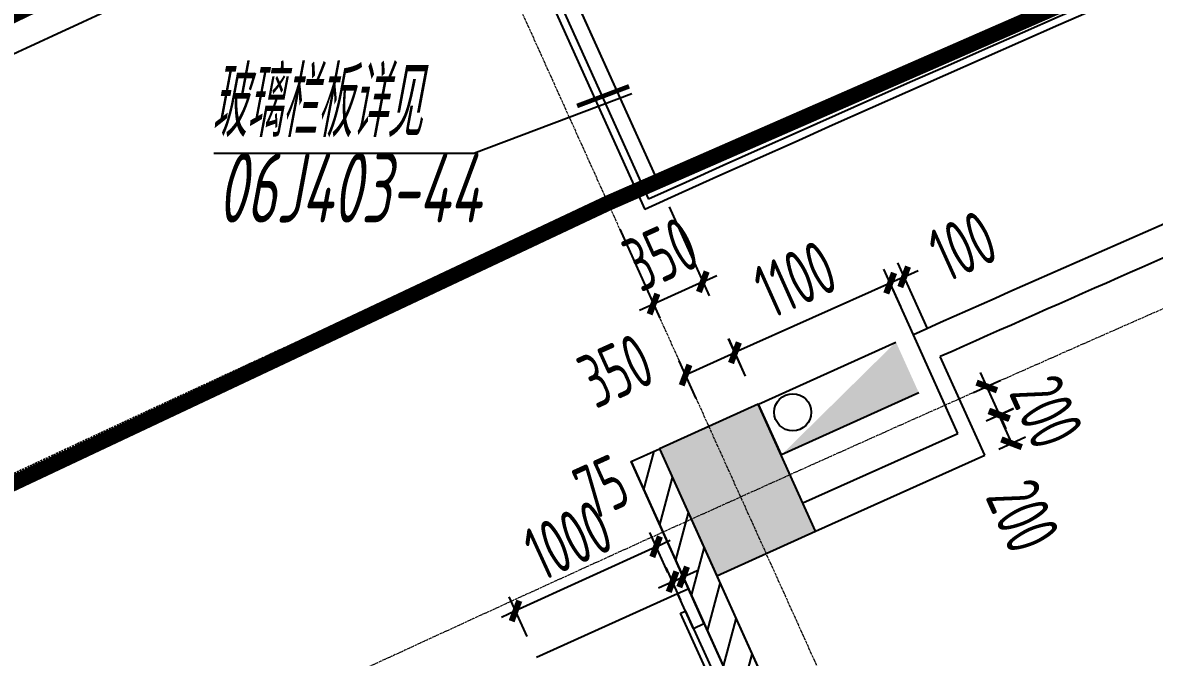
# Model space of a CAD drawing. Header units: millimetres. Extents: x 0 to 12110233, y -6694180 to 0.
# Drawn here: x 11649967 to 11657286, y -6420230 to -6416127 of the extents above; entities that cross this region are included whole.
import ezdxf

# ---------------------------------------------------------------- set-up
doc = ezdxf.new("R2010")
doc.units = ezdxf.units.MM
doc.header["$LTSCALE"] = 10
for name, pattern in [('A1-RG-AXIS-3~4F$0$CENTER', [50.8, 31.75, -6.35, 6.35, -6.35]), ('A1-RI-F3$0$DASHDOT', [1, 0.5, -0.25, 0, -0.25]), ('A1-RI-F3$0$HIDDEN2', [0.1875, 0.125, -0.0625])]:
    doc.linetypes.add(name, pattern=pattern)
for name, color, linetype in [('A1-RD-3F$0$A-GLAZ', 140, 'Continuous'), ('A1-RD-3F$0$A-louban', 5, 'Continuous'), ('A1-RG-AXIS-3~4F$0$A-COLU-HATH', 8, 'Continuous'), ('A1-RG-AXIS-3~4F$0$A-COLUMN', 7, 'Continuous'), ('A1-RG-AXIS-3~4F$0$A2-RG-AXIS-150$0$A-DIMS-100', 1, 'Continuous'), ('A1-RI-F3$0$0M-防火分区、防烟分区', 30, 'A1-RI-F3$0$DASHDOT'), ('A1-RI-F3$0$0P-FE-FH-P', 41, 'A1-RI-F3$0$YJdef_FE-FH_LINE_F'), ('A1-RI-F3$0$0P-FE-HY(消火栓)', 21, 'Continuous'), ('A1-RI-F3$0$A-DIMS-1：100', 1, 'Continuous'), ('A1-RI-F3$0$A-DOOR', 32, 'Continuous'), ('A1-RI-F3$0$A-FUZHUXIAN', 55, 'A1-RI-F3$0$HIDDEN2'), ('A1-RI-F3$0$A-HATH', 8, 'Continuous'), ('A1-RI-F3$0$A-STRS-HRAL', 3, 'Continuous'), ('A1-RI-F3$0$A-TEXT', 4, 'Continuous'), ('A1-RI-F3$0$A-TEXT1', 4, 'Continuous'), ('A1-RI-F3$0$A-WALL', 7, 'Continuous'), ('A1-RI-F3$0$A1-RI-F3$0$A-DETL-PEN1', 245, 'Continuous'), ('A1-RI-F3$0$A1-RI-F3$0$A-DETL-PEN2', 233, 'Continuous'), ('A1-RI-F3$0$Crescent canopy$0$A-DETL-PEN1', 245, 'Continuous'), ('A1-RI-F3$0$Crescent canopy$0$A-DETL-PEN2', 233, 'Continuous')]:
    doc.layers.add(name, color=color, linetype=linetype)
doc.layers.add('A1-RG-AXIS-3~4F$0$A-GRID', color=1, linetype='A1-RG-AXIS-3~4F$0$CENTER', lineweight=9)
doc.layers.add('A1-RI-F3$0$A-HOLE', color=2, linetype='Continuous', lineweight=5)
doc.layers.add('A1-RI-F3$0$A-X-PLOT', color=7, linetype='Continuous', plot=False)
doc.styles.add('A1-RG-AXIS-3~4F$0$A2-RG-AXIS-150$0$XD2008', font='romans.shx', dxfattribs={"width": 0.7})
doc.styles.add('A1-RI-F3$0$ECADI', font='gbeitc.shx', dxfattribs={"width": 0.7, "bigfont": 'gbcbig.shx'})
doc.styles.add('A1-RI-F3$0$hz1', font='hzs.shx', dxfattribs={"width": 0.75, "bigfont": 'hztxt.shx'})
doc.styles.add('A1-RI-F3$0$XD2008', font='xd-hzs.shx', dxfattribs={"width": 0.7, "bigfont": 'xd-hztxt.shx'})
doc.linetypes.add('A1-RI-F3$0$YJdef_FE-FH_LINE_F', pattern='A,4,-0.2,["F",A1-RI-F3$0$hz1,S=0.2,R=0,X=-0.1,Y=-0.1],-0.1', length=4.3)
doc.dimstyles.new('A1-RG-AXIS-3~4F$0$A2-RG-AXIS-150$0$XD100', dxfattribs={"dimscale": 100, "dimtxt": 5.5, "dimasz": 1.5, "dimexe": 1, "dimexo": 2, "dimgap": 0.5, "dimtad": 1, "dimdec": 0, "dimdsep": 46, "dimtxsty": 'A1-RG-AXIS-3~4F$0$A2-RG-AXIS-150$0$XD2008', "dimblk": 'A1-RG-AXIS-3~4F$0$A2-RG-AXIS-150$0$_ArchTick', "dimcen": 2.5, "dimclrt": 4, "dimaunit": 1, "dimadec": 3, "dimazin": 0, "dimtfac": 1, "dimtdec": 0, "dimtix": 1, "dimtmove": 0, "dimatfit": 3, "dimfxl": 0, "dimtolj": 1, "dimtzin": 0, "dimarcsym": 0})
doc.dimstyles.new('A1-RI-F3$0$XD100$0', dxfattribs={"dimscale": 100, "dimtxt": 3.5, "dimasz": 2, "dimexe": 1, "dimexo": 2, "dimgap": 1, "dimtad": 1, "dimdec": 0, "dimdsep": 46, "dimtxsty": 'A1-RI-F3$0$XD2008', "dimblk1": 'A1-RI-F3$0$_ArchTick', "dimblk2": 'A1-RI-F3$0$_ArchTick', "dimsah": 1, "dimcen": 2.5, "dimclrd": 1, "dimclre": 1, "dimclrt": 4, "dimaunit": 1, "dimadec": 0, "dimazin": 0, "dimtfac": 1, "dimtdec": 0, "dimtix": 1, "dimtmove": 2, "dimatfit": 3, "dimfxl": 0, "dimtolj": 1, "dimtzin": 0, "dimarcsym": 0})

# ---------------------------------------------------------------- blocks, each defined once
blk = doc.blocks.new('A1-RD-3F')
at = {"layer": 'A1-RD-3F$0$A-GLAZ', "ltscale": 0.25}
blk.add_arc((11778731.9, -6694178.6), 292500, 108.926088, 127.887577, dxfattribs=at)
at = {"layer": 'A1-RD-3F$0$A-louban'}
blk.add_lwpolyline([(11599156.3, -6462911.6, -0.082408), (11683479, -6417305.5), (11680005, -6407185.2, 0.001341), (11678467.4, -6407718.7)], format="xyb", dxfattribs=at)
blk.add_lwpolyline([(11669520.9, -6410687.2), (11668553.2, -6408166.6, 0.013789), (11652954.6, -6414674.9), (11654065.4, -6417135.8, -0.013784)], format="xyb", close=True, dxfattribs=at)
blk = doc.blocks.new('A1-RI-F3$0$_ArchTick')
at = {"color": 0, "linetype": 'ByBlock', "const_width": 0.4}
blk.add_lwpolyline([(-0.5, -0.5), (0.5, 0.5)], dxfattribs=at)
blk = doc.blocks.new('*D53')
at = {"layer": 'A1-RI-F3$0$A-DIMS-1：100', "color": 1, "linetype": 'ByBlock', "lineweight": -2}
for p, q in [((11652066.3, -6413553.5), (11652785.5, -6415110.5)), ((11649102.5, -6414922.6), (11649821.7, -6416479.6)), ((11652743.6, -6415019.7), (11649779.8, -6416388.8))]:
    blk.add_line(p, q, dxfattribs=at)
at = {"layer": 'A1-RI-F3$0$A-DIMS-1：100', "color": 1, "linetype": 'ByBlock', "lineweight": -2, "xscale": 100, "yscale": 100, "zscale": 100}
for p, rotation in [((11652743.6, -6415019.7), 24.79391384182029), ((11649779.8, -6416388.8), 204.7939138418203)]:
    blk.add_blockref('A1-RI-F3$0$_ArchTick', p, dxfattribs=dict(at, rotation=rotation))
at = {"layer": 'A1-RI-F3$0$A-DIMS-1：100', "color": 4, "linetype": 'ByBlock', "insert": (11651146.4, -6415454.6), "char_height": 350, "attachment_point": 5, "rotation": 24.79391, "style": 'A1-RI-F3$0$XD2008'}
blk.add_mtext('\\A1;3265', dxfattribs=at)
blk = doc.blocks.new('A1-RI-F3$0$A-X-D2-60$0$d1000')
at = {"layer": 'A1-RI-F3$0$A-DOOR'}
blk.add_lwpolyline([(1257258.4, 175906.7), (1257258.4, 175941.7), (1256258.2, 175941.7), (1256258.2, 175906.7)], close=True, dxfattribs=at)
blk.add_arc((1257257.6, 175941.7), 1000, 182.00579, 269.95491, dxfattribs=at)
blk = doc.blocks.new('*D380')
at = {"layer": 'A1-RI-F3$0$A-DIMS-1：100', "color": 1, "linetype": 'ByBlock', "lineweight": -2}
for p, q in [((11654139.8, -6419680.9), (11654022.4, -6419423.9)), ((11654064, -6419514.8), (11654154.9, -6419473.3)), ((11654064, -6419514.8), (11653154.3, -6419930.2)), ((11653230.2, -6420096.3), (11653112.8, -6419839.2)), ((11653154.3, -6419930.2), (11653063.4, -6419971.7))]:
    blk.add_line(p, q, dxfattribs=at)
at = {"layer": 'A1-RI-F3$0$A-DIMS-1：100', "color": 1, "linetype": 'ByBlock', "lineweight": -2, "xscale": 100, "yscale": 100, "zscale": 100}
for p, rotation in [((11654064, -6419514.8), 204.5431571421827), ((11653154.3, -6419930.2), 24.54315714218264)]:
    blk.add_blockref('A1-RI-F3$0$_ArchTick', p, dxfattribs=dict(at, rotation=rotation))
at = {"layer": 'A1-RI-F3$0$A-DIMS-1：100', "color": 4, "linetype": 'ByBlock', "insert": (11653494.9, -6419472.4), "char_height": 350, "attachment_point": 5, "rotation": 24.54316, "style": 'A1-RI-F3$0$XD2008'}
blk.add_mtext('\\A1;1000', dxfattribs=at)
blk = doc.blocks.new('*D424')
at = {"layer": 'A1-RI-F3$0$A-DIMS-1：100', "color": 1, "linetype": 'ByBlock', "lineweight": -2}
for p, q in [((11654147.7, -6417318.1), (11654407.1, -6417892.9)), ((11653828.7, -6417462.1), (11654088.1, -6418036.9)), ((11654366, -6417801.7), (11654457.1, -6417760.6)), ((11654366, -6417801.7), (11654046.9, -6417945.7)), ((11654046.9, -6417945.7), (11653955.8, -6417986.8))]:
    blk.add_line(p, q, dxfattribs=at)
at = {"layer": 'A1-RI-F3$0$A-DIMS-1：100', "color": 1, "linetype": 'ByBlock', "lineweight": -2, "xscale": 100, "yscale": 100, "zscale": 100}
for p, rotation in [((11654366, -6417801.7), 204.2932865634752), ((11654046.9, -6417945.7), 24.29328656347524)]:
    blk.add_blockref('A1-RI-F3$0$_ArchTick', p, dxfattribs=dict(at, rotation=rotation))
at = {"layer": 'A1-RI-F3$0$A-DIMS-1：100', "color": 4, "linetype": 'ByBlock', "insert": (11654093.3, -6417623.1), "char_height": 350, "attachment_point": 5, "rotation": 24.29329, "style": 'A1-RI-F3$0$XD2008'}
blk.add_mtext('\\A1;350', dxfattribs=at)
blk = doc.blocks.new('A1-RI-F3$0$chuangkuang')
at = {"layer": 'A1-RI-F3$0$A-X-PLOT', "linetype": 'ByBlock'}
for p, q in [((11593433.2, -6456040.2), (11593630.5, -6455886.8)), ((11593630.5, -6455886.8), (11593676.6, -6455946)), ((11593676.6, -6455946), (11593479.2, -6456099.4)), ((11593479.2, -6456099.4), (11593433.2, -6456040.2))]:
    blk.add_line(p, q, dxfattribs=at)
blk = doc.blocks.new('*D438')
at = {"layer": 'A1-RI-F3$0$A-DIMS-1：100', "color": 1, "linetype": 'ByBlock', "lineweight": -2}
for p, q in [((11654292.9, -6419830.1), (11654197.6, -6419619)), ((11654224.6, -6419861), (11654129.2, -6419649.9)), ((11654238.8, -6419710.2), (11654329.9, -6419669)), ((11654170.4, -6419741), (11654079.3, -6419782.2)), ((11654170.4, -6419741), (11654238.8, -6419710.2))]:
    blk.add_line(p, q, dxfattribs=at)
at = {"layer": 'A1-RI-F3$0$A-DIMS-1：100', "color": 1, "linetype": 'ByBlock', "lineweight": -2, "xscale": 100, "yscale": 100, "zscale": 100}
for p, rotation in [((11654238.8, -6419710.2), 204.3141917193252), ((11654170.4, -6419741), 24.31419171932519)]:
    blk.add_blockref('A1-RI-F3$0$_ArchTick', p, dxfattribs=dict(at, rotation=rotation))
at = {"layer": 'A1-RI-F3$0$A-DIMS-1：100', "color": 4, "linetype": 'ByBlock', "insert": (11653709.2, -6419129.4), "char_height": 350, "attachment_point": 5, "rotation": 24.31419, "style": 'A1-RI-F3$0$XD2008'}
blk.add_mtext('\\A1;75', dxfattribs=at)
blk = doc.blocks.new('A1-RG-AXIS-3~4F$0$A2-RG-AXIS-150$0$_ArchTick')
at = {"color": 0, "linetype": 'ByBlock', "const_width": 0.4}
blk.add_lwpolyline([(-0.5, -0.5), (0.5, 0.5)], dxfattribs=at)
blk = doc.blocks.new('*D711')
at = {"layer": 'A1-RG-AXIS-3~4F$0$A2-RG-AXIS-150$0$A-DIMS-100', "color": 0, "lineweight": -2, "ltscale": 3}
for p, q in [((11670910, -6387267.3), (11670915.9, -6387284)), ((11580897.2, -6435951), (11580908, -6435965))]:
    blk.add_line(p, q, dxfattribs=at)
blk.add_arc((11778731.9, -6694178.6), 325182.4, 109.357031, 127.456634, dxfattribs=at)
at = {"layer": 'A1-RG-AXIS-3~4F$0$A2-RG-AXIS-150$0$A-DIMS-100', "color": 0, "lineweight": -2, "ltscale": 3, "xscale": 150, "yscale": 150, "zscale": 150}
for p, rotation in [((11670949, -6387378.3), 19.35703132825471), ((11580968.8, -6436044.4), 217.4566338573137)]:
    blk.add_blockref('A1-RG-AXIS-3~4F$0$A2-RG-AXIS-150$0$_ArchTick', p, dxfattribs=dict(at, rotation=rotation))
at = {"layer": 'A1-RG-AXIS-3~4F$0$A2-RG-AXIS-150$0$A-DIMS-100', "color": 4, "ltscale": 3, "insert": (11623903.2, -6407910.6), "char_height": 375, "attachment_point": 5, "rotation": 28.40683, "style": 'A1-RG-AXIS-3~4F$0$A2-RG-AXIS-150$0$XD2008'}
blk.add_mtext('\\A1;18°5\'59"', dxfattribs=at)
blk = doc.blocks.new('A1-RG-AXIS-3~4F$0$colu')
at = {"layer": 'A1-RG-AXIS-3~4F$0$A-COLU-HATH', "linetype": 'ByBlock'}
h = blk.add_hatch(color=256, dxfattribs=at)
h.paths.add_polyline_path([(11645506.5, -6407137.9), (11645842, -6407864.2), (11645388.1, -6408073.9), (11645052.6, -6407347.6)])
h.paths.add_polyline_path([(11672567.5, -6404094.9), (11672841.4, -6404846.5), (11673311.2, -6404675.2), (11673037.2, -6403923.6)])
h.paths.add_polyline_path([(11669749.3, -6396288.4), (11670092.2, -6397229.1), (11670561.8, -6397057.7), (11670219.1, -6396117.2)])
h.paths.add_polyline_path([(11648218.5, -6414201.1), (11648554, -6414927.4), (11649007.9, -6414717.7), (11648672.4, -6413991.5)])
h.paths.add_polyline_path([(11630302.3, -6423284.6), (11630692.9, -6423982.7), (11631129.2, -6423738.6), (11630738.6, -6423040.4)])
h.paths.add_polyline_path([(11626248.1, -6416039.2), (11626638.7, -6416737.4), (11627075.1, -6416493.2), (11626684.4, -6415795.1)])
h.paths.add_polyline_path([(11604911.2, -6438703.6), (11605416.6, -6439448.3), (11605995.8, -6439055.2), (11605490.4, -6438310.5)])
h.paths.add_polyline_path([(11612318.5, -6433817.9), (11612802.4, -6434576.8), (11613392.6, -6434200.5), (11612908.8, -6433441.6)])
h.paths.add_polyline_path([(11678236.4, -6409177.5), (11678567.9, -6410121), (11679228.3, -6409889), (11678896.8, -6408945.5)])
h.paths.add_polyline_path([(11591264.2, -6433838.8), (11591158.5, -6433556.8), (11590222.1, -6433907.7), (11590399.9, -6434382.1)])
h.paths.add_polyline_path([(11582705.6, -6437301.3), (11582516, -6436795.2), (11581579.6, -6437146.1), (11581699.7, -6437471)])
h.paths.add_polyline_path([(11606394.6, -6455923.8), (11606921.2, -6456653.6), (11607488.9, -6456244), (11606962.3, -6455514.2)])
h.paths.add_polyline_path([(11613306.9, -6451073.5), (11613812.4, -6451818.2), (11614391.5, -6451425.1), (11613886.1, -6450680.4)])
h.paths.add_polyline_path([(11620355.7, -6446423.7), (11620839.5, -6447182.6), (11621429.7, -6446806.3), (11620945.9, -6446047.4)])
h.paths.add_polyline_path([(11627535, -6441978.3), (11627996.9, -6442750.7), (11628597.7, -6442391.5), (11628135.8, -6441619.1)])
h.paths.add_polyline_path([(11634839, -6437740.8), (11635278.5, -6438526.2), (11635889.4, -6438184.4), (11635449.9, -6437399)])
h.paths.add_polyline_path([(11642261.7, -6433714.8), (11642678.5, -6434512.5), (11643298.9, -6434188.4), (11642882.2, -6433390.7)])
h.paths.add_polyline_path([(11657438.5, -6426310.3), (11657808.8, -6427130.6), (11658446.8, -6426842.6), (11658076.5, -6426022.3)])
h.paths.add_polyline_path([(11665180.1, -6422937.9), (11665526.7, -6423768.5), (11666172.7, -6423499), (11665826.1, -6422668.4)])
h.paths.add_polyline_path([(11673015.3, -6419789.2), (11673337.9, -6420629.5), (11673991.4, -6420378.6), (11673668.8, -6419538.4)])
h.paths.add_polyline_path([(11675949.4, -6402667.6), (11676280.8, -6403611.1), (11676941.3, -6403379), (11676609.8, -6402435.6)])
h.paths.add_polyline_path([(11632162.7, -6412872.3), (11631542.2, -6413196.4), (11632283.1, -6414614.6), (11632903.5, -6414290.4)])
h.paths.add_polyline_path([(11648552.6, -6404922.5), (11647914.6, -6405210.5), (11648572.8, -6406668.9), (11649210.9, -6406380.9)])
h.paths.add_polyline_path([(11590471.6, -6449023.6), (11591079.8, -6449817.4), (11591635.4, -6449391.7), (11591027.3, -6448597.9)])
h.paths.add_polyline_path([(11601625.9, -6449314.5), (11602152.5, -6450044.4), (11602720.2, -6449634.8), (11602193.6, -6448905)])
h.paths.add_polyline_path([(11597647.1, -6443800.1), (11598173.7, -6444529.9), (11598741.4, -6444120.4), (11598214.8, -6443390.5)])
h.paths.add_polyline_path([(11600306.1, -6431918.8), (11600811.6, -6432663.5), (11601390.7, -6432270.4), (11600885.3, -6431525.7)])
h.paths.add_polyline_path([(11615974.2, -6439551.7), (11616458.1, -6440310.5), (11617048.3, -6439934.2), (11616564.5, -6439175.3)])
h.paths.add_polyline_path([(11615655.2, -6422108.9), (11616117.1, -6422881.3), (11616717.9, -6422522.1), (11616256, -6421749.7)])
h.paths.add_polyline_path([(11619863.2, -6429146.9), (11620325, -6429919.3), (11620925.8, -6429560.1), (11620464, -6428787.6)])
h.paths.add_polyline_path([(11630859.3, -6430628.5), (11631298.8, -6431413.9), (11631909.7, -6431072.1), (11631470.2, -6430286.7)])
h.paths.add_polyline_path([(11627538.8, -6424694.4), (11627978.3, -6425479.8), (11628589.1, -6425138), (11628149.7, -6424352.6)])
h.paths.add_polyline_path([(11638487.9, -6426491.2), (11638904.6, -6427288.9), (11639525, -6426964.7), (11639108.3, -6426167.1)])
h.paths.add_polyline_path([(11646232.1, -6422574.6), (11646625.7, -6423383.9), (11647255.2, -6423077.7), (11646861.6, -6422268.4)])
h.paths.add_polyline_path([(11654085.6, -6418882), (11654455.8, -6419702.3), (11655093.8, -6419414.3), (11654723.6, -6418594)])
h.paths.add_polyline_path([(11659423.4, -6409140.7), (11659769.9, -6409971.3), (11660416, -6409701.8), (11660069.4, -6408871.2)])
h.paths.add_polyline_path([(11662041.8, -6415416.4), (11662388.4, -6416247), (11663034.4, -6415977.4), (11662687.8, -6415146.8)])
h.paths.add_polyline_path([(11670094.3, -6412180.7), (11670416.9, -6413020.9), (11671070.4, -6412770), (11670747.8, -6411929.8)])
edge = h.paths.add_edge_path()
edge.add_arc((11595249.5, -6454684.4), 425, 0, 360)
h.paths.add_polyline_path([(11585545.5, -6442593.7), (11586153.7, -6443387.5), (11586709.3, -6442961.8), (11586101.2, -6442168)])
h.paths.add_polyline_path([(11592849.2, -6437150.3), (11593375.8, -6437880.2), (11593943.4, -6437470.6), (11593416.8, -6436740.7)])
h.paths.add_polyline_path([(11608730, -6444330.1), (11609235.4, -6445074.8), (11609814.6, -6444681.6), (11609309.2, -6443937)])
h.paths.add_polyline_path([(11607910.2, -6426903.7), (11608394.1, -6427662.5), (11608984.3, -6427286.2), (11608500.5, -6426527.3)])
h.paths.add_polyline_path([(11623352.7, -6434983.2), (11623814.5, -6435755.7), (11624415.3, -6435396.5), (11623953.5, -6434624)])
h.paths.add_polyline_path([(11623534.7, -6417538.5), (11623974.1, -6418323.9), (11624585, -6417982.1), (11624145.5, -6417196.7)])
h.paths.add_polyline_path([(11635339.1, -6420464.1), (11635755.9, -6421261.8), (11636376.3, -6420937.7), (11635959.6, -6420140)])
h.paths.add_polyline_path([(11643257.7, -6416459.6), (11643651.4, -6417268.9), (11644280.8, -6416962.8), (11643887.2, -6416153.4)])
h.paths.add_polyline_path([(11651288, -6412684.1), (11651658.2, -6413504.4), (11652296.3, -6413216.4), (11651926, -6412396.1)])
h.paths.add_polyline_path([(11656265.8, -6401573.1), (11656650.9, -6402495.9), (11657296.9, -6402226.4), (11656911.8, -6401303.5)])
h.paths.add_polyline_path([(11664718.2, -6398177.2), (11665076.6, -6399110.8), (11665730.1, -6398859.9), (11665371.7, -6397926.3)])
h.paths.add_polyline_path([(11667657.1, -6405832.5), (11667979.7, -6406672.7), (11668633.2, -6406421.8), (11668310.6, -6405581.6)])
h.paths.add_polyline_path([(11673264.6, -6395025.5), (11673596.1, -6395968.9), (11674256.5, -6395736.9), (11673925, -6394793.5)])
edge = h.paths.add_edge_path()
edge.add_arc((11681417.1, -6417175.4), 425, 0, 360)
edge = h.paths.add_edge_path()
edge.add_arc((11600175.9, -6461114.9), 425, 0, 360)
edge = h.paths.add_edge_path()
edge.add_arc((11640554, -6410100.5), 425, 0, 360)
at = {"layer": 'A1-RG-AXIS-3~4F$0$A-COLUMN'}
blk.add_lwpolyline([(11654085.6, -6418882), (11654455.8, -6419702.3), (11655093.8, -6419414.3), (11654723.6, -6418594)], close=True, dxfattribs=at)
blk = doc.blocks.new('A1-RI-F3$0$112')
at = {"layer": 'A1-RI-F3$0$0P-FE-HY(消火栓)'}
for p, q in [((-1145150.6, 724087.8), (-1144188.2, 723931.7)), ((-1144188.2, 723931.7), (-1144245.9, 723576.3)), ((-1144245.9, 723576.3), (-1145208.3, 723732.5))]:
    blk.add_line(p, q, dxfattribs=at)
blk.add_circle((-1144401.2, 723742.7), 120, dxfattribs=at)
blk.add_solid([(-1144188.2, 723931.7), (-1145150.6, 724087.8), (-1145208.3, 723732.5)], dxfattribs=at)
blk = doc.blocks.new('*D525')
at = {"layer": 'A1-RI-F3$0$A-DIMS-1：100', "color": 1, "linetype": 'ByBlock', "lineweight": -2}
for p, q in [((11655645.8, -6417961.9), (11655537.2, -6417719.4)), ((11655578.1, -6417810.7), (11654574.1, -6418260.2)), ((11654641.8, -6418411.5), (11654533.2, -6418169))]:
    blk.add_line(p, q, dxfattribs=at)
at = {"layer": 'A1-RI-F3$0$A-DIMS-1：100', "color": 1, "linetype": 'ByBlock', "lineweight": -2, "xscale": 100, "yscale": 100, "zscale": 100}
for p, rotation in [((11655578.1, -6417810.7), 24.12271728997365), ((11654574.1, -6418260.2), 204.1227172899737)]:
    blk.add_blockref('A1-RI-F3$0$_ArchTick', p, dxfattribs=dict(at, rotation=rotation))
at = {"layer": 'A1-RI-F3$0$A-DIMS-1：100', "color": 4, "linetype": 'ByBlock', "insert": (11654963.7, -6417784.5), "char_height": 350, "attachment_point": 5, "rotation": 24.12272, "style": 'A1-RI-F3$0$XD2008'}
blk.add_mtext('\\A1;1100', dxfattribs=at)
blk = doc.blocks.new('*D526')
at = {"layer": 'A1-RI-F3$0$A-DIMS-1：100', "color": 1, "linetype": 'ByBlock', "lineweight": -2}
for p, q in [((11654641.3, -6418411.7), (11654532.2, -6418170)), ((11654573.3, -6418261.1), (11654254.3, -6418405.1)), ((11654322.3, -6418555.7), (11654213.2, -6418314))]:
    blk.add_line(p, q, dxfattribs=at)
at = {"layer": 'A1-RI-F3$0$A-DIMS-1：100', "color": 1, "linetype": 'ByBlock', "lineweight": -2, "xscale": 100, "yscale": 100, "zscale": 100}
for p, rotation in [((11654573.3, -6418261.1), 24.29327800686568), ((11654254.3, -6418405.1), 204.2932780068656)]:
    blk.add_blockref('A1-RI-F3$0$_ArchTick', p, dxfattribs=dict(at, rotation=rotation))
at = {"layer": 'A1-RI-F3$0$A-DIMS-1：100', "color": 4, "linetype": 'ByBlock', "insert": (11653802.6, -6418376.5), "char_height": 350, "attachment_point": 5, "rotation": 24.29328, "style": 'A1-RI-F3$0$XD2008'}
blk.add_mtext('\\A1;350', dxfattribs=at)
blk = doc.blocks.new('*D527')
at = {"layer": 'A1-RI-F3$0$A-DIMS-1：100', "color": 1, "linetype": 'ByBlock', "lineweight": -2}
for p, q in [((11656198, -6418700.7), (11656372.2, -6418622.7)), ((11656280.9, -6418663.6), (11656362.7, -6418846.1)), ((11656279.8, -6418883.2), (11656453.9, -6418805.3))]:
    blk.add_line(p, q, dxfattribs=at)
at = {"layer": 'A1-RI-F3$0$A-DIMS-1：100', "color": 1, "linetype": 'ByBlock', "lineweight": -2, "xscale": 100, "yscale": 100, "zscale": 100}
for p, rotation in [((11656280.9, -6418663.6), 114.1223586707759), ((11656362.7, -6418846.1), 294.1223586707759)]:
    blk.add_blockref('A1-RI-F3$0$_ArchTick', p, dxfattribs=dict(at, rotation=rotation))
at = {"layer": 'A1-RI-F3$0$A-DIMS-1：100', "color": 4, "linetype": 'ByBlock', "insert": (11656436.4, -6419315.2), "char_height": 350, "attachment_point": 5, "rotation": 294.12236, "style": 'A1-RI-F3$0$XD2008'}
blk.add_mtext('\\A1;200', dxfattribs=at)
blk = doc.blocks.new('*D528')
at = {"layer": 'A1-RI-F3$0$A-DIMS-1：100', "color": 1, "linetype": 'ByBlock', "lineweight": -2}
for p, q in [((11656115.6, -6418518.1), (11656293.7, -6418437.7)), ((11656202.6, -6418478.8), (11656161.4, -6418387.7)), ((11656284.7, -6418660.9), (11656202.6, -6418478.8)), ((11656197.8, -6418700.2), (11656375.9, -6418619.8)), ((11656284.7, -6418660.9), (11656325.9, -6418752.1))]:
    blk.add_line(p, q, dxfattribs=at)
at = {"layer": 'A1-RI-F3$0$A-DIMS-1：100', "color": 1, "linetype": 'ByBlock', "lineweight": -2, "xscale": 100, "yscale": 100, "zscale": 100}
for p, rotation in [((11656202.6, -6418478.8), 294.2932779941461), ((11656284.7, -6418660.9), 114.2932779941461)]:
    blk.add_blockref('A1-RI-F3$0$_ArchTick', p, dxfattribs=dict(at, rotation=rotation))
at = {"layer": 'A1-RI-F3$0$A-DIMS-1：100', "color": 4, "linetype": 'ByBlock', "insert": (11656588.9, -6418642.4), "char_height": 350, "attachment_point": 5, "rotation": 294.29328, "style": 'A1-RI-F3$0$XD2008'}
blk.add_mtext('\\A1;200', dxfattribs=at)
blk = doc.blocks.new('*D529')
at = {"layer": 'A1-RI-F3$0$A-DIMS-1：100', "color": 1, "linetype": 'ByBlock', "lineweight": -2}
for p, q in [((11655818.9, -6418103.7), (11655627.1, -6417678.8)), ((11655727.7, -6418144.9), (11655535.9, -6417720)), ((11655668.2, -6417770), (11655577.1, -6417811.1)), ((11655668.2, -6417770), (11655759.4, -6417728.8)), ((11655577.1, -6417811.1), (11655485.9, -6417852.3))]:
    blk.add_line(p, q, dxfattribs=at)
at = {"layer": 'A1-RI-F3$0$A-DIMS-1：100', "color": 1, "linetype": 'ByBlock', "lineweight": -2, "xscale": 100, "yscale": 100, "zscale": 100}
for p, rotation in [((11655668.2, -6417770), 204.2932779944286), ((11655577.1, -6417811.1), 24.29327799442864)]:
    blk.add_blockref('A1-RI-F3$0$_ArchTick', p, dxfattribs=dict(at, rotation=rotation))
at = {"layer": 'A1-RI-F3$0$A-DIMS-1：100', "color": 4, "linetype": 'ByBlock', "insert": (11656047.9, -6417570.4), "char_height": 350, "attachment_point": 5, "rotation": 24.29328, "style": 'A1-RI-F3$0$XD2008'}
blk.add_mtext('\\A1;100', dxfattribs=at)
blk = doc.blocks.new('A1-RI-F3$0$A1-RI-F3$0$CRESCENT')
at = {"layer": 'A1-RI-F3$0$A1-RI-F3$0$A-DETL-PEN1'}
for radius, start, end in [(291580, 107.790057, 130.533292), (291480, 107.790084, 130.533219), (290140, 107.790447, 130.532235), (290040, 107.790474, 130.532161)]:
    blk.add_arc((761387.7, 423551.4), radius, start, end, dxfattribs=at)
at = {"layer": 'A1-RI-F3$0$A1-RI-F3$0$A-DETL-PEN2'}
for radius, start, end in [(288986.4, 105.823203, 130.748127), (286271.4, 105.796399, 131.291613), (285986.4, 105.793556, 131.349257)]:
    blk.add_arc((761380.1, 423549.8), radius, start, end, dxfattribs=at)
blk = doc.blocks.new('A1-RI-F3$0$Crescent canopy$0$CRESCENT')
at = {"layer": 'A1-RI-F3$0$Crescent canopy$0$A-DETL-PEN1'}
for radius, start, end in [(291580, 107.790057, 130.533292), (291480, 107.790084, 130.533219), (290140, 107.790447, 130.532235), (290040, 107.790474, 130.532161)]:
    blk.add_arc((761387.7, 423551.4), radius, start, end, dxfattribs=at)
blk = doc.blocks.new('A1-RG-AXIS-3~4F')
at = {"layer": 'A1-RG-AXIS-3~4F$0$A-GRID', "linetype": 'A1-RG-AXIS-3~4F$0$CENTER', "ltscale": 0.05}
blk.add_lwpolyline([(11682866.1, -6392336.6, 0.10373), (11569674.9, -6456283.6, 0.10373)], format="xyb", dxfattribs=at)
blk.add_lwpolyline([(11644736.5, -6397318.9), (11661852.7, -6435239)], dxfattribs=at)
at = {"layer": 'A1-RG-AXIS-3~4F$0$A-GRID', "ltscale": 0.05}
for points in [[(11690526.5, -6414141.6, 0.104527), (11584753.6, -6473784.9, 0.104527)], [(11691982.6, -6418505.7, 0.104638), (11587756.3, -6477270.1)]]:
    blk.add_lwpolyline(points, format="xyb", dxfattribs=at)
at = {"layer": 'A1-RG-AXIS-3~4F$0$A-GRID', "linetype": 'A1-RG-AXIS-3~4F$0$CENTER', "ltscale": 0.05}
blk.add_arc((11778731.9, -6694178.6), 308600, 107.574373, 131.323037, dxfattribs=at)
at = {"layer": 'A1-RG-AXIS-3~4F$0$A-GRID', "ltscale": 0.05}
blk.add_arc((11778731.9, -6694178.6), 301700, 107.53359, 131.336201, dxfattribs=at)
at = {"layer": 'A1-RG-AXIS-3~4F$0$A-COLU-HATH', "linetype": 'ByBlock'}
blk.add_blockref('A1-RG-AXIS-3~4F$0$colu', (0, 0), dxfattribs=at)
at = {"layer": 'A1-RG-AXIS-3~4F$0$A2-RG-AXIS-150$0$A-DIMS-100', "ltscale": 3}
dim = blk.add_angular_dim_3p(base=(11639299.9, -6400406.2), center=(11778731.9, -6694178.6), p1=(11670976.3, -6387456), p2=(11581018.9, -6436109.7), dimstyle='A1-RG-AXIS-3~4F$0$A2-RG-AXIS-150$0$XD100', override={"dimtxt": 3.75, "dimadec": 4}, dxfattribs=at)
dim.commit()
dim.dimension.update_dxf_attribs({"geometry": '*D711', "text_midpoint": (11623903.2, -6407910.6)})
blk = doc.blocks.new('A1-RI-F3')
at = {"layer": 'A1-RI-F3$0$A-HATH'}
h = blk.add_hatch(dxfattribs=at)
h.set_pattern_fill('ANSI31', color=256, scale=50, angle=30, style=0)
h.paths.add_polyline_path([(11654085.6, -6418882), (11655998.7, -6423120.4), (11655315.8, -6423430.5), (11655624.3, -6424114.1), (11655442.1, -6424196.4), (11655030.7, -6423284.9), (11655714.2, -6422976.4), (11653903.4, -6418964.5)])
at = {"layer": 'A1-RI-F3$0$0M-防火分区、防烟分区', "const_width": 100}
blk.add_lwpolyline([(11640740.1, -6420499.1), (11641956.2, -6422909.7), (11645860.5, -6421010.6), (11653752.5, -6417293.4), (11661425.8, -6413940), (11660383.2, -6411449.4), (11650483.2, -6415800.3), (11640740.1, -6420499.1)], dxfattribs=at)
at = {"layer": 'A1-RI-F3$0$A-DOOR'}
blk.add_line((11653290.8, -6420228.6), (11654202.3, -6419817.2), dxfattribs=at)
at = {"layer": 'A1-RI-F3$0$A-FUZHUXIAN', "ltscale": 10}
blk.add_lwpolyline([(11641956.2, -6422909.7, -0.017646), (11661425.8, -6413940), (11660386.1, -6411448.2, 0.017649), (11640740.1, -6420499.1)], format="xyb", close=True, dxfattribs=at)
at = {"layer": 'A1-RI-F3$0$A-HOLE'}
blk.add_lwpolyline([(11654065.4, -6417135.8, -0.013784), (11669520.9, -6410687.2), (11668553.2, -6408166.6, 0.013789), (11652954.6, -6414674.9)], format="xyb", close=True, dxfattribs=at)
at = {"layer": 'A1-RI-F3$0$A-STRS-HRAL', "ltscale": 0.25}
for p, q in [((11652756.1, -6414599.8), (11653990.3, -6417334.2)), ((11652822.3, -6414624.8), (11654015.4, -6417268)), ((11652954.6, -6414674.9), (11654065.4, -6417135.8))]:
    blk.add_line(p, q, dxfattribs=at)
for radius, start, end in [(303800, 111.068459, 114.227275), (303700, 111.049614, 114.24612), (303650, 111.040188, 114.255546)]:
    blk.add_arc((11778731.9, -6694178.6), radius, start, end, dxfattribs=at)
at = {"layer": 'A1-RI-F3$0$A-TEXT'}
for p, q in [((11652885.7, -6416970.2), (11653907, -6416585.1)), ((11651203.9, -6416970.2), (11652885.7, -6416970.2))]:
    blk.add_line(p, q, dxfattribs=at)
at = {"layer": 'A1-RI-F3$0$A-TEXT', "const_width": 30}
blk.add_lwpolyline([(11653553, -6416665.1), (11653889.3, -6416538.3)], dxfattribs=at)
at = {"layer": 'A1-RI-F3$0$A-WALL', "linetype": 'ByBlock'}
for p, q in [((11656015.5, -6418782.5), (11655727.5, -6418144.4)), ((11656189.1, -6418923.9), (11655901.1, -6418286)), ((11655012.1, -6419231.8), (11656015.5, -6418782.5)), ((11654085.6, -6418882), (11655916.4, -6422938.1)), ((11655093.8, -6419414.3), (11656189.1, -6418923.9)), ((11653903.4, -6418964.5), (11655714.2, -6422976.4))]:
    blk.add_line(p, q, dxfattribs=at)
blk.add_lwpolyline([(11654085.6, -6418882), (11655998.7, -6423120.4), (11655315.8, -6423430.5), (11655624.3, -6424114.1), (11655442.1, -6424196.4), (11655030.7, -6423284.9), (11655714.2, -6422976.4), (11653903.4, -6418964.5)], close=True, dxfattribs=at)
for radius, start, end in [(302200.2, 113.432658, 114.018372), (302000.2, 113.489549, 113.999218)]:
    blk.add_arc((11778731.9, -6694178.6), radius, start, end, dxfattribs=at)
for name, p in [('A1-RG-AXIS-3~4F', (0, 0)), ('A1-RI-F3$0$Crescent canopy$0$CRESCENT', (11017346, -7117715.9))]:
    blk.add_blockref(name, p)
at = {"color": 3, "linetype": 'ByBlock'}
blk.add_blockref('A1-RD-3F', (0, 0), dxfattribs=at)
at = {"linetype": 'ByBlock', "rotation": 76.44620325743152}
blk.add_blockref('A1-RI-F3$0$chuangkuang', (2661047, -16177578.2), dxfattribs=at)
at = {"layer": 'A1-RI-F3$0$0P-FE-FH-P', "rotation": 213.5096066160852}
blk.add_blockref('A1-RI-F3$0$112', (10301192.1, -6446991.1), dxfattribs=at)
at = {"layer": 'A1-RI-F3$0$A-DOOR', "xscale": -1, "rotation": 294.4229821280612}
blk.add_blockref('A1-RI-F3$0$A-X-D2-60$0$d1000', (12013893.9, -7637433.8), dxfattribs=at)
at = {"layer": 'A1-RI-F3$0$Crescent canopy$0$A-DETL-PEN2'}
blk.add_blockref('A1-RI-F3$0$A1-RI-F3$0$CRESCENT', (11017346, -7117715.9), dxfattribs=at)
at = {"layer": 'A1-RI-F3$0$A-TEXT', "style": 'A1-RI-F3$0$ECADI', "width": 0.7}
for s, p in [('玻璃栏板详见', (11651185.8, -6416866.7, 0)), ('06J403-44', (11651228.8, -6417418.8, 0))]:
    blk.add_text(s, height=450, dxfattribs=at).set_placement(p)
at = {"layer": 'A1-RI-F3$0$A-TEXT1', "style": 'A1-RI-F3$0$ECADI', "width": 0.7}
for tag, p in [('（-0.050）', (11743140.2, -6434229.8)), ('（结构标高）', (11749919, -6434229.8))]:
    blk.add_attdef(tag, p, '', height=321.4, dxfattribs=at)
at = {"layer": 'A1-RI-F3$0$A-DIMS-1：100', "linetype": 'ByBlock'}
for p1, p2, distance, picture, middle in [((11651982.4, -6413371.9), (11649018.6, -6414741), 1815.1, '*D53', (11651146.4, -6415454.6)), ((11654065.4, -6417135.8), (11653746.4, -6417279.8), 730.6, '*D424', (11654093.3, -6417623.1)), ((11655727.5, -6418144.4), (11654723.6, -6418594), -365.7, '*D525', (11654963.7, -6417784.5)), ((11654222.9, -6419862.9), (11653313.3, -6420278.2), -382.6, '*D380', (11653494.9, -6419472.4))]:
    dim = blk.add_aligned_dim(p1=p1, p2=p2, distance=distance, dimstyle='A1-RI-F3$0$XD100$0', override={"dimasz": 1, "dimadec": 2, "dimazin": 2}, dxfattribs=at)
    dim.commit()
    dim.dimension.update_dxf_attribs({"geometry": picture, "text_midpoint": middle})
for base, p1, p2, angle, picture, middle in [((11655577.1, -6417811.1), (11655901.1, -6418286), (11655810, -6418327.2), 204.29328, '*D529', (11656047.9, -6417570.4)), ((11654254.3, -6418405.1), (11654723.6, -6418594), (11654404.6, -6418738), 204.29328, '*D526', (11653802.6, -6418376.5)), ((11656202.6, -6418478.8), (11656015.5, -6418782.5), (11655933.3, -6418600.3), 114.29328, '*D528', (11656588.9, -6418642.4)), ((11656362.7, -6418846.1), (11656015.5, -6418782.5), (11656097.2, -6418965), 294.12236, '*D527', (11656436.4, -6419315.2)), ((11654238.8, -6419710.2), (11654306.9, -6420043.2), (11654375.3, -6420012.4), 24.31419, '*D438', (11653709.2, -6419129.4))]:
    dim = blk.add_linear_dim(base=base, p1=p1, p2=p2, angle=angle, dimstyle='A1-RI-F3$0$XD100$0', override={"dimasz": 1, "dimadec": 2, "dimazin": 2}, dxfattribs=at)
    dim.commit()
    dim.dimension.update_dxf_attribs({"geometry": picture, "text_midpoint": middle, "dimtype": 129})

msp = doc.modelspace()

# ---------------------------------------------------------------- block references
msp.add_blockref('A1-RI-F3', (0, 0))

doc.saveas('drawing.dxf')
